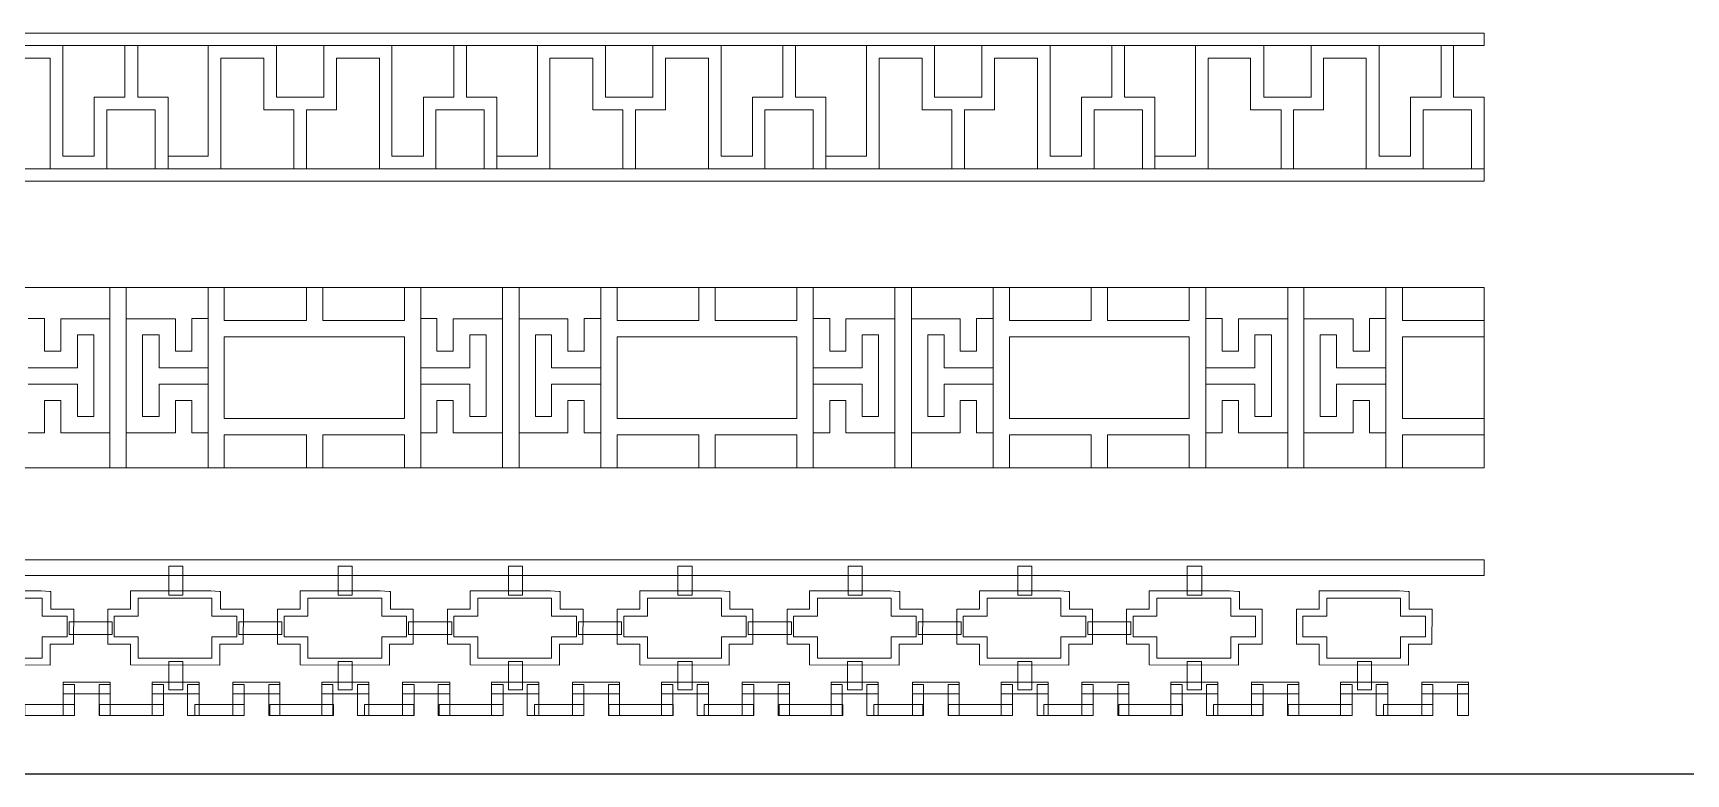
# Model space of a CAD drawing. Extents: x -66030 to 95157, y -13132 to 45879.
# Drawn here: x -1219 to 12142, y 16976 to 22968 of the extents above; entities that cross this region are included whole.
import ezdxf

# ---------------------------------------------------------------- set-up
doc = ezdxf.new("R2010")
doc.units = 0
doc.header["$LTSCALE"] = 100
doc.header["$MEASUREMENT"] = 0
doc.layers.get('0').update_dxf_attribs({"linetype": 'CONTINUOUS'})
doc.layers.add('3', color=11, linetype='CONTINUOUS')

msp = doc.modelspace()

# ---------------------------------------------------------------- linework, layer by layer
at = {"lineweight": 0}
for points in [[(-13426.2, 22866.6), (10509.6, 22866.6), (10509.6, 22968.1), (-13426.2, 22968.1), (-13426.2, 22866.6)], [(-13426.2, 22866.6), (10509.6, 22866.6), (10509.6, 22968.1), (-13426.2, 22968.1), (-13426.2, 22866.6)], [(197.8, 22866.6), (299.4, 22866.6), (748.5, 22866.6), (748.5, 22448.7), (1131.3, 22448.7), (1131.3, 22866.6), (1682.1, 22866.6), (1682.1, 21972.1), (1936, 21972.1), (1936, 22347.1), (1936, 22413.5), (1936, 22448.7), (2182, 22448.7), (2182, 22866.6), (2283.6, 22866.6), (2283.6, 22448.7), (2529.7, 22448.7), (2529.7, 22413.5), (2529.7, 22347.1), (2529.7, 21870.6), (2428.1, 21870.6), (2428.1, 22347.1), (2037.5, 22347.1), (2037.5, 21972.1), (2037.5, 21894), (2037.5, 21870.6), (2025.8, 21870.6), (1682.1, 21870.6), (1580.5, 21870.6), (1580.5, 22765), (1232.9, 22765), (1232.9, 22347.1), (990.7, 22347.1), (990.7, 21870.6), (889.2, 21870.6), (889.2, 22347.1), (647, 22347.1), (647, 22765), (299.4, 22765), (299.4, 21870.6), (225.1, 21870.6), (-126.4, 21870.6), (-126.4, 21972.1), (197.8, 21972.1), (197.8, 22866.6)], [(197.8, 22866.6), (299.4, 22866.6), (299.4, 22866.6), (748.5, 22866.6), (748.5, 22448.7), (1131.3, 22448.7), (1131.3, 22866.6), (1131.3, 22866.6), (1682.1, 22866.6), (1682.1, 22866.6), (1682.1, 21972.1), (1936, 21972.1), (1936, 22347.1), (1936, 22413.5), (1936, 22448.7), (2182, 22448.7), (2182, 22866.6), (2283.6, 22866.6), (2283.6, 22448.7), (2529.7, 22448.7), (2529.7, 22413.5), (2529.7, 22347.1), (2529.7, 21870.6), (2428.1, 21870.6), (2428.1, 22347.1), (2037.5, 22347.1), (2037.5, 21972.1), (2037.5, 21972.1), (2037.5, 21894), (2037.5, 21870.6), (2025.8, 21870.6), (1682.1, 21870.6), (1682.1, 21870.6), (1580.5, 21870.6), (1580.5, 22765), (1232.9, 22765), (1232.9, 22347.1), (1232.9, 22347.1), (990.7, 22347.1), (990.7, 21870.6), (889.2, 21870.6), (889.2, 22347.1), (647, 22347.1), (647, 22765), (299.4, 22765), (299.4, 21870.6), (225.1, 21870.6), (225.1, 21870.6), (-126.4, 21870.6), (-126.4, 21972.1), (197.8, 21972.1), (197.8, 22866.6), (197.8, 22866.6), (197.8, 22866.6)], [(2857.8, 22866.6), (2959.3, 22866.6), (3408.5, 22866.6), (3408.5, 22448.7), (3791.3, 22448.7), (3791.3, 22866.6), (4342, 22866.6), (4342, 21972.1), (4595.9, 21972.1), (4595.9, 22347.1), (4595.9, 22413.5), (4595.9, 22448.7), (4842, 22448.7), (4842, 22866.6), (4943.6, 22866.6), (4943.6, 22448.7), (5189.6, 22448.7), (5189.6, 22413.5), (5189.6, 22347.1), (5189.6, 21870.6), (5088.1, 21870.6), (5088.1, 22347.1), (4697.5, 22347.1), (4697.5, 21972.1), (4697.5, 21894), (4697.5, 21870.6), (4685.8, 21870.6), (4342, 21870.6), (4240.5, 21870.6), (4240.5, 22765), (3892.9, 22765), (3892.9, 22347.1), (3650.7, 22347.1), (3650.7, 21870.6), (3549.1, 21870.6), (3549.1, 22347.1), (3307, 22347.1), (3307, 22765), (2959.3, 22765), (2959.3, 21870.6), (2881.2, 21870.6), (2529.7, 21870.6), (2529.7, 21972.1), (2857.8, 21972.1), (2857.8, 22866.6)], [(2857.8, 22866.6), (2959.3, 22866.6), (2959.3, 22866.6), (3408.5, 22866.6), (3408.5, 22448.7), (3791.3, 22448.7), (3791.3, 22866.6), (3791.3, 22866.6), (4342, 22866.6), (4342, 22866.6), (4342, 21972.1), (4595.9, 21972.1), (4595.9, 22347.1), (4595.9, 22413.5), (4595.9, 22448.7), (4842, 22448.7), (4842, 22866.6), (4943.6, 22866.6), (4943.6, 22448.7), (5189.6, 22448.7), (5189.6, 22413.5), (5189.6, 22347.1), (5189.6, 21870.6), (5088.1, 21870.6), (5088.1, 22347.1), (4697.5, 22347.1), (4697.5, 21972.1), (4697.5, 21972.1), (4697.5, 21894), (4697.5, 21870.6), (4685.8, 21870.6), (4342, 21870.6), (4342, 21870.6), (4240.5, 21870.6), (4240.5, 22765), (3892.9, 22765), (3892.9, 22347.1), (3892.9, 22347.1), (3650.7, 22347.1), (3650.7, 21870.6), (3549.1, 21870.6), (3549.1, 22347.1), (3307, 22347.1), (3307, 22765), (2959.3, 22765), (2959.3, 21870.6), (2881.2, 21870.6), (2881.2, 21870.6), (2529.7, 21870.6), (2529.7, 21972.1), (2857.8, 21972.1), (2857.8, 22866.6), (2857.8, 22866.6), (2857.8, 22866.6)], [(5517.7, 22866.6), (5619.3, 22866.6), (6068.5, 22866.6), (6068.5, 22448.7), (6451.3, 22448.7), (6451.3, 22866.6), (7002, 22866.6), (7002, 21972.1), (7255.9, 21972.1), (7255.9, 22347.1), (7255.9, 22413.5), (7255.9, 22448.7), (7502, 22448.7), (7502, 22866.6), (7603.5, 22866.6), (7603.5, 22448.7), (7849.6, 22448.7), (7849.6, 22413.5), (7849.6, 22347.1), (7849.6, 21870.6), (7748, 21870.6), (7748, 22347.1), (7357.4, 22347.1), (7357.4, 21972.1), (7357.4, 21894), (7357.4, 21870.6), (7345.7, 21870.6), (7002, 21870.6), (6900.4, 21870.6), (6900.4, 22765), (6552.8, 22765), (6552.8, 22347.1), (6310.6, 22347.1), (6310.6, 21870.6), (6209.1, 21870.6), (6209.1, 22347.1), (5966.9, 22347.1), (5966.9, 22765), (5619.3, 22765), (5619.3, 21870.6), (5541.2, 21870.6), (5189.6, 21870.6), (5189.6, 21972.1), (5517.7, 21972.1), (5517.7, 22866.6)], [(5517.7, 22866.6), (5619.3, 22866.6), (5619.3, 22866.6), (6068.5, 22866.6), (6068.5, 22448.7), (6451.3, 22448.7), (6451.3, 22866.6), (6451.3, 22866.6), (7002, 22866.6), (7002, 22866.6), (7002, 21972.1), (7255.9, 21972.1), (7255.9, 22347.1), (7255.9, 22413.5), (7255.9, 22448.7), (7502, 22448.7), (7502, 22866.6), (7603.5, 22866.6), (7603.5, 22448.7), (7849.6, 22448.7), (7849.6, 22413.5), (7849.6, 22347.1), (7849.6, 21870.6), (7748, 21870.6), (7748, 22347.1), (7357.4, 22347.1), (7357.4, 21972.1), (7357.4, 21972.1), (7357.4, 21894), (7357.4, 21870.6), (7345.7, 21870.6), (7002, 21870.6), (7002, 21870.6), (6900.4, 21870.6), (6900.4, 22765), (6552.8, 22765), (6552.8, 22347.1), (6552.8, 22347.1), (6310.6, 22347.1), (6310.6, 21870.6), (6209.1, 21870.6), (6209.1, 22347.1), (5966.9, 22347.1), (5966.9, 22765), (5619.3, 22765), (5619.3, 21870.6), (5541.2, 21870.6), (5541.2, 21870.6), (5189.6, 21870.6), (5189.6, 21972.1), (5517.7, 21972.1), (5517.7, 22866.6), (5517.7, 22866.6), (5517.7, 22866.6)], [(8177.7, 22866.6), (8279.3, 22866.6), (8728.4, 22866.6), (8728.4, 22448.7), (9111.2, 22448.7), (9111.2, 22866.6), (9662, 22866.6), (9662, 21972.1), (9915.9, 21972.1), (9915.9, 22347.1), (9915.9, 22413.5), (9915.9, 22448.7), (10161.9, 22448.7), (10161.9, 22866.6), (10263.5, 22866.6), (10263.5, 22448.7), (10509.6, 22448.7), (10509.6, 22413.5), (10509.6, 22347.1), (10509.6, 21870.6), (10408, 21870.6), (10408, 22347.1), (10017.4, 22347.1), (10017.4, 21972.1), (10017.4, 21894), (10017.4, 21870.6), (10005.7, 21870.6), (9662, 21870.6), (9556.5, 21870.6), (9556.5, 22765), (9212.8, 22765), (9212.8, 22347.1), (8970.6, 22347.1), (8970.6, 21870.6), (8869.1, 21870.6), (8869.1, 22347.1), (8623, 22347.1), (8623, 22765), (8279.3, 22765), (8279.3, 21870.6), (8201.1, 21870.6), (7849.6, 21870.6), (7849.6, 21972.1), (8177.7, 21972.1), (8177.7, 22866.6)], [(8177.7, 22866.6), (8279.3, 22866.6), (8279.3, 22866.6), (8728.4, 22866.6), (8728.4, 22448.7), (9111.2, 22448.7), (9111.2, 22866.6), (9111.2, 22866.6), (9662, 22866.6), (9662, 22866.6), (9662, 21972.1), (9915.9, 21972.1), (9915.9, 22347.1), (9915.9, 22413.5), (9915.9, 22448.7), (10161.9, 22448.7), (10161.9, 22866.6), (10263.5, 22866.6), (10263.5, 22448.7), (10509.6, 22448.7), (10509.6, 22413.5), (10509.6, 22347.1), (10509.6, 21870.6), (10408, 21870.6), (10408, 22347.1), (10017.4, 22347.1), (10017.4, 21972.1), (10017.4, 21972.1), (10017.4, 21894), (10017.4, 21870.6), (10005.7, 21870.6), (9662, 21870.6), (9662, 21870.6), (9556.5, 21870.6), (9556.5, 22765), (9212.8, 22765), (9212.8, 22347.1), (9212.8, 22347.1), (8970.6, 22347.1), (8970.6, 21870.6), (8869.1, 21870.6), (8869.1, 22347.1), (8623, 22347.1), (8623, 22765), (8279.3, 22765), (8279.3, 21870.6), (8201.1, 21870.6), (8201.1, 21870.6), (7849.6, 21870.6), (7849.6, 21972.1), (8177.7, 21972.1), (8177.7, 22866.6), (8177.7, 22866.6), (8177.7, 22866.6)], [(-13426.2, 21870.6), (10509.6, 21870.6), (10509.6, 21769), (-13426.2, 21769), (-13426.2, 21870.6)], [(-13426.2, 21870.6), (10509.6, 21870.6), (10509.6, 21769), (-13426.2, 21769), (-13426.2, 21870.6)], [(10509.6, 19452.8), (-13426.2, 19452.8), (-13426.2, 20909.7), (10509.6, 20909.7), (10509.6, 19452.8)], [(-466.2, 20909.7), (-599, 20909.7), (-599, 19452.8), (-466.2, 19452.8), (-466.2, 20909.7)], [(1916.4, 20909.7), (1783.6, 20909.7), (1783.6, 20644.1), (1123.5, 20644.1), (1123.5, 20909.7), (990.7, 20909.7), (990.7, 20644.1), (326.7, 20644.1), (326.7, 20909.7), (197.8, 20909.7), (197.8, 20644.1), (197.8, 20511.3), (197.8, 19851.2), (197.8, 19718.4), (197.8, 19452.8), (326.7, 19452.8), (326.7, 19718.4), (990.7, 19718.4), (990.7, 19452.8), (1123.5, 19452.8), (1123.5, 19718.4), (1783.6, 19718.4), (1783.6, 19452.8), (1916.4, 19452.8), (1916.4, 19718.4), (1916.4, 19851.2), (1916.4, 20511.3), (1916.4, 20644.1), (1916.4, 20909.7)], [(2709.3, 20909.7), (2576.5, 20909.7), (2576.5, 19452.8), (2709.3, 19452.8), (2709.3, 20909.7)], [(5088.1, 20909.7), (4955.3, 20909.7), (4955.3, 20644.1), (4295.2, 20644.1), (4295.2, 20909.7), (4162.4, 20909.7), (4162.4, 20644.1), (3502.3, 20644.1), (3502.3, 20909.7), (3369.5, 20909.7), (3369.5, 20644.1), (3369.5, 20511.3), (3369.5, 19851.2), (3369.5, 19718.4), (3369.5, 19452.8), (3502.3, 19452.8), (3502.3, 19718.4), (4162.4, 19718.4), (4162.4, 19452.8), (4295.2, 19452.8), (4295.2, 19718.4), (4955.3, 19718.4), (4955.3, 19452.8), (5088.1, 19452.8), (5088.1, 19718.4), (5088.1, 19851.2), (5088.1, 20511.3), (5088.1, 20644.1), (5088.1, 20909.7)], [(5881, 20909.7), (5748.2, 20909.7), (5748.2, 19452.8), (5881, 19452.8), (5881, 20909.7)], [(8259.7, 20909.7), (8126.9, 20909.7), (8126.9, 20644.1), (7466.8, 20644.1), (7466.8, 20909.7), (7334, 20909.7), (7334, 20644.1), (6673.9, 20644.1), (6673.9, 20909.7), (6541.1, 20909.7), (6541.1, 20644.1), (6541.1, 20511.3), (6541.1, 19851.2), (6541.1, 19718.4), (6541.1, 19452.8), (6673.9, 19452.8), (6673.9, 19718.4), (7334, 19718.4), (7334, 19452.8), (7466.8, 19452.8), (7466.8, 19718.4), (8126.9, 19718.4), (8126.9, 19452.8), (8259.7, 19452.8), (8259.7, 19718.4), (8259.7, 19851.2), (8259.7, 20511.3), (8259.7, 20644.1), (8259.7, 20909.7)], [(9052.6, 19452.8), (8923.7, 19452.8), (8923.7, 20909.7), (9052.6, 20909.7), (9052.6, 19452.8)], [(9849.5, 19452.8), (9716.6, 19452.8), (9716.6, 19718.4), (9716.6, 19851.2), (9716.6, 20511.3), (9716.6, 20644.1), (9716.6, 20909.7), (9849.5, 20909.7), (9849.5, 20644.1), (10509.6, 20644.1), (10509.6, 20511.3), (9849.5, 20511.3), (9849.5, 19851.2), (10509.6, 19851.2), (10509.6, 19718.4), (9849.5, 19718.4), (9849.5, 19452.8)], [(65, 19734), (65, 19995.7), (-67.8, 19995.7), (-67.8, 19866.8), (-67.8, 19734), (-200.6, 19734), (-333.4, 19734), (-466.2, 19734), (-466.2, 19866.8), (-466.2, 20128.5), (-466.2, 20261.3), (-466.2, 20526.9), (-466.2, 20655.8), (-333.4, 20655.8), (-200.6, 20655.8), (-67.8, 20655.8), (-67.8, 20526.9), (-67.8, 20394.1), (65, 20394.1), (65, 20659.7), (197.8, 20659.7), (197.8, 20394.1), (197.8, 20261.3), (65, 20261.3), (-67.8, 20261.3), (-200.6, 20261.3), (-200.6, 20394.1), (-200.6, 20526.9), (-333.4, 20526.9), (-333.4, 20261.3), (-333.4, 20128.5), (-333.4, 19866.8), (-200.6, 19866.8), (-200.6, 19995.7), (-200.6, 20128.5), (-67.8, 20128.5), (65, 20128.5), (197.8, 20128.5), (197.8, 19995.7), (197.8, 19734), (65, 19734)], [(2045.3, 19734), (2045.3, 19995.7), (2178.1, 19995.7), (2178.1, 19866.8), (2178.1, 19734), (2310.9, 19734), (2443.7, 19734), (2576.5, 19734), (2576.5, 19866.8), (2576.5, 20128.5), (2576.5, 20261.3), (2576.5, 20526.9), (2576.5, 20655.8), (2443.7, 20655.8), (2310.9, 20655.8), (2178.1, 20655.8), (2178.1, 20526.9), (2178.1, 20394.1), (2045.3, 20394.1), (2045.3, 20659.7), (1916.4, 20659.7), (1916.4, 20394.1), (1916.4, 20261.3), (2045.3, 20261.3), (2178.1, 20261.3), (2310.9, 20261.3), (2310.9, 20394.1), (2310.9, 20526.9), (2443.7, 20526.9), (2443.7, 20261.3), (2443.7, 20128.5), (2443.7, 19866.8), (2310.9, 19866.8), (2310.9, 19995.7), (2310.9, 20128.5), (2178.1, 20128.5), (2045.3, 20128.5), (1916.4, 20128.5), (1916.4, 19995.7), (1916.4, 19734), (2045.3, 19734)], [(3236.6, 19734), (3236.6, 19995.7), (3103.8, 19995.7), (3103.8, 19866.8), (3103.8, 19734), (2971, 19734), (2842.1, 19734), (2709.3, 19734), (2709.3, 19866.8), (2709.3, 20128.5), (2709.3, 20261.3), (2709.3, 20526.9), (2709.3, 20655.8), (2842.1, 20655.8), (2971, 20655.8), (3103.8, 20655.8), (3103.8, 20526.9), (3103.8, 20394.1), (3236.6, 20394.1), (3236.6, 20659.7), (3369.5, 20659.7), (3369.5, 20394.1), (3369.5, 20261.3), (3236.6, 20261.3), (3103.8, 20261.3), (2971, 20261.3), (2971, 20394.1), (2971, 20526.9), (2842.1, 20526.9), (2842.1, 20261.3), (2842.1, 20128.5), (2842.1, 19866.8), (2971, 19866.8), (2971, 19995.7), (2971, 20128.5), (3103.8, 20128.5), (3236.6, 20128.5), (3369.5, 20128.5), (3369.5, 19995.7), (3369.5, 19734), (3236.6, 19734)], [(5220.9, 19734), (5220.9, 19995.7), (5349.8, 19995.7), (5349.8, 19866.8), (5349.8, 19734), (5482.6, 19734), (5615.4, 19734), (5748.2, 19734), (5748.2, 19866.8), (5748.2, 20128.5), (5748.2, 20261.3), (5748.2, 20526.9), (5748.2, 20655.8), (5615.4, 20655.8), (5482.6, 20655.8), (5349.8, 20655.8), (5349.8, 20526.9), (5349.8, 20394.1), (5220.9, 20394.1), (5220.9, 20659.7), (5088.1, 20659.7), (5088.1, 20394.1), (5088.1, 20261.3), (5220.9, 20261.3), (5349.8, 20261.3), (5482.6, 20261.3), (5482.6, 20394.1), (5482.6, 20526.9), (5615.4, 20526.9), (5615.4, 20261.3), (5615.4, 20128.5), (5615.4, 19866.8), (5482.6, 19866.8), (5482.6, 19995.7), (5482.6, 20128.5), (5349.8, 20128.5), (5220.9, 20128.5), (5088.1, 20128.5), (5088.1, 19995.7), (5088.1, 19734), (5220.9, 19734)], [(6408.3, 19734), (6408.3, 19995.7), (6275.5, 19995.7), (6275.5, 19866.8), (6275.5, 19734), (6146.6, 19734), (6013.8, 19734), (5881, 19734), (5881, 19866.8), (5881, 20128.5), (5881, 20261.3), (5881, 20526.9), (5881, 20655.8), (6013.8, 20655.8), (6146.6, 20655.8), (6275.5, 20655.8), (6275.5, 20526.9), (6275.5, 20394.1), (6408.3, 20394.1), (6408.3, 20659.7), (6541.1, 20659.7), (6541.1, 20394.1), (6541.1, 20261.3), (6408.3, 20261.3), (6275.5, 20261.3), (6146.6, 20261.3), (6146.6, 20394.1), (6146.6, 20526.9), (6013.8, 20526.9), (6013.8, 20261.3), (6013.8, 20128.5), (6013.8, 19866.8), (6146.6, 19866.8), (6146.6, 19995.7), (6146.6, 20128.5), (6275.5, 20128.5), (6408.3, 20128.5), (6541.1, 20128.5), (6541.1, 19995.7), (6541.1, 19734), (6408.3, 19734)], [(8392.5, 19734), (8392.5, 19995.7), (8525.3, 19995.7), (8525.3, 19866.8), (8525.3, 19734), (8658.1, 19734), (8790.9, 19734), (8923.7, 19734), (8923.7, 19866.8), (8923.7, 20128.5), (8923.7, 20261.3), (8923.7, 20526.9), (8923.7, 20655.8), (8790.9, 20655.8), (8658.1, 20655.8), (8525.3, 20655.8), (8525.3, 20526.9), (8525.3, 20394.1), (8392.5, 20394.1), (8392.5, 20659.7), (8259.7, 20659.7), (8259.7, 20394.1), (8259.7, 20261.3), (8392.5, 20261.3), (8525.3, 20261.3), (8658.1, 20261.3), (8658.1, 20394.1), (8658.1, 20526.9), (8790.9, 20526.9), (8790.9, 20261.3), (8790.9, 20128.5), (8790.9, 19866.8), (8658.1, 19866.8), (8658.1, 19995.7), (8658.1, 20128.5), (8525.3, 20128.5), (8392.5, 20128.5), (8259.7, 20128.5), (8259.7, 19995.7), (8259.7, 19734), (8392.5, 19734)], [(9583.8, 19734), (9583.8, 19995.7), (9451, 19995.7), (9451, 19866.8), (9451, 19734), (9318.2, 19734), (9185.4, 19734), (9052.6, 19734), (9052.6, 19866.8), (9052.6, 20128.5), (9052.6, 20261.3), (9052.6, 20526.9), (9052.6, 20655.8), (9185.4, 20655.8), (9318.2, 20655.8), (9451, 20655.8), (9451, 20526.9), (9451, 20394.1), (9583.8, 20394.1), (9583.8, 20659.7), (9716.6, 20659.7), (9716.6, 20394.1), (9716.6, 20261.3), (9583.8, 20261.3), (9451, 20261.3), (9318.2, 20261.3), (9318.2, 20394.1), (9318.2, 20526.9), (9185.4, 20526.9), (9185.4, 20261.3), (9185.4, 20128.5), (9185.4, 19866.8), (9318.2, 19866.8), (9318.2, 19995.7), (9318.2, 20128.5), (9451, 20128.5), (9583.8, 20128.5), (9716.6, 20128.5), (9716.6, 19995.7), (9716.6, 19734), (9583.8, 19734)], [(326.7, 19851.2), (326.7, 20511.3), (1783.6, 20511.3), (1783.6, 19851.2), (326.7, 19851.2)], [(3502.3, 19851.2), (3502.3, 20511.3), (4955.3, 20511.3), (4955.3, 19851.2), (3502.3, 19851.2)], [(6673.9, 19851.2), (6673.9, 20511.3), (8126.9, 20511.3), (8126.9, 19851.2), (6673.9, 19851.2)], [(-13426.2, 18581.7), (10509.6, 18581.7), (10509.6, 18706.7), (-13426.2, 18706.7), (-13426.2, 18581.7)], [(-122.5, 18421.6), (-122.5, 18656), (-9.2, 18656), (-9.2, 18421.6), (-122.5, 18421.6)], [(1248.5, 18421.6), (1248.5, 18656), (1361.8, 18656), (1361.8, 18421.6), (1248.5, 18421.6)], [(2623.4, 18421.6), (2623.4, 18656), (2736.7, 18656), (2736.7, 18421.6), (2623.4, 18421.6)], [(3994.4, 18421.6), (3994.4, 18656), (4107.7, 18656), (4107.7, 18421.6), (3994.4, 18421.6)], [(5369.3, 18421.6), (5369.3, 18656), (5482.6, 18656), (5482.6, 18421.6), (5369.3, 18421.6)], [(6740.3, 18421.6), (6740.3, 18656), (6853.6, 18656), (6853.6, 18421.6), (6740.3, 18421.6)], [(8111.3, 18421.6), (8111.3, 18656), (8228.5, 18656), (8228.5, 18421.6), (8111.3, 18421.6)], [(-1806, 18456.8), (-1368.5, 18456.8), (-1153.7, 18456.8), (-1083.4, 18452.8), (-1075.5, 18452.8), (-1075.5, 18452.8), (-1075.5, 18452.8), (-1075.5, 18308.3), (-888.1, 18308.3), (-892, 18027.1), (-1079.4, 18027.1), (-1079.4, 17855.2), (-1806, 17859.1), (-1806, 18027.1), (-1985.6, 18027.1), (-1985.6, 18308.3), (-1806, 18308.3), (-1806, 18456.8)], [(-431.1, 18456.8), (2.5, 18456.8), (217.3, 18456.8), (287.6, 18452.8), (295.5, 18452.8), (295.5, 18452.8), (295.5, 18452.8), (295.5, 18308.3), (482.9, 18308.3), (479, 18027.1), (291.5, 18027.1), (291.5, 17855.2), (-431.1, 17859.1), (-431.1, 18027.1), (-614.6, 18027.1), (-614.6, 18308.3), (-431.1, 18308.3), (-431.1, 18456.8)], [(939.9, 18456.8), (1373.5, 18456.8), (1588.3, 18456.8), (1662.5, 18452.8), (1670.4, 18452.8), (1670.4, 18452.8), (1670.4, 18452.8), (1670.4, 18308.3), (1853.9, 18308.3), (1853.9, 18027.1), (1662.5, 18027.1), (1662.5, 17855.2), (939.9, 17859.1), (939.9, 18027.1), (756.4, 18027.1), (756.4, 18308.3), (939.9, 18308.3), (939.9, 18456.8)], [(2314.8, 18456.8), (2748.4, 18456.8), (2963.2, 18456.8), (3033.5, 18452.8), (3041.3, 18452.8), (3041.3, 18452.8), (3041.3, 18452.8), (3041.3, 18308.3), (3228.8, 18308.3), (3224.9, 18027.1), (3037.4, 18027.1), (3037.4, 17855.2), (2314.8, 17859.1), (2314.8, 18027.1), (2131.3, 18027.1), (2131.3, 18308.3), (2314.8, 18308.3), (2314.8, 18456.8)], [(3685.8, 18456.8), (4119.4, 18456.8), (4334.2, 18456.8), (4408.4, 18452.8), (4412.3, 18452.8), (4412.3, 18452.8), (4412.3, 18452.8), (4412.3, 18308.3), (4599.8, 18308.3), (4599.8, 18027.1), (4408.4, 18027.1), (4408.4, 17855.2), (3685.8, 17859.1), (3685.8, 18027.1), (3502.3, 18027.1), (3502.3, 18308.3), (3685.8, 18308.3), (3685.8, 18456.8)], [(5056.8, 18456.8), (5494.3, 18456.8), (5709.1, 18456.8), (5779.4, 18452.8), (5787.2, 18452.8), (5787.2, 18452.8), (5787.2, 18452.8), (5787.2, 18308.3), (5974.7, 18308.3), (5970.8, 18027.1), (5783.3, 18027.1), (5783.3, 17855.2), (5056.8, 17859.1), (5056.8, 18027.1), (4877.2, 18027.1), (4877.2, 18308.3), (5056.8, 18308.3), (5056.8, 18456.8)], [(6431.7, 18456.8), (6865.3, 18456.8), (7080.1, 18456.8), (7150.4, 18452.8), (7158.2, 18452.8), (7158.2, 18452.8), (7158.2, 18452.8), (7158.2, 18308.3), (7345.7, 18308.3), (7345.7, 18027.1), (7154.3, 18027.1), (7154.3, 17855.2), (6431.7, 17859.1), (6431.7, 18027.1), (6248.1, 18027.1), (6248.1, 18308.3), (6431.7, 18308.3), (6431.7, 18456.8)], [(7802.7, 18456.8), (8236.3, 18456.8), (8451.1, 18456.8), (8525.3, 18452.8), (8533.1, 18452.8), (8533.1, 18452.8), (8533.1, 18452.8), (8533.1, 18308.3), (8716.7, 18308.3), (8716.7, 18027.1), (8525.3, 18027.1), (8525.3, 17855.2), (7802.7, 17859.1), (7802.7, 18027.1), (7619.1, 18027.1), (7619.1, 18308.3), (7802.7, 18308.3), (7802.7, 18456.8)], [(9177.6, 18456.8), (9611.2, 18456.8), (9826, 18456.8), (9896.3, 18452.8), (9904.1, 18452.8), (9904.1, 18452.8), (9904.1, 18452.8), (9904.1, 18308.3), (10091.6, 18308.3), (10087.7, 18027.1), (9900.2, 18027.1), (9900.2, 17855.2), (9177.6, 17859.1), (9177.6, 18027.1), (8994, 18027.1), (8994, 18308.3), (9177.6, 18308.3), (9177.6, 18456.8)], [(-1739.6, 18398.2), (-1212.2, 18398.2), (-1153.7, 18398.2), (-1145.8, 18398.2), (-1145.8, 18398.2), (-1145.8, 18398.2), (-1145.8, 18253.6), (-942.7, 18253.6), (-942.7, 18085.7), (-1145.8, 18085.7), (-1145.8, 17913.8), (-1739.6, 17913.8), (-1739.6, 18085.7), (-1934.9, 18085.7), (-1934.9, 18253.6), (-1739.6, 18253.6), (-1739.6, 18398.2)], [(-368.6, 18398.2), (158.7, 18398.2), (221.2, 18398.2), (225.1, 18398.2), (225.1, 18398.2), (225.1, 18398.2), (225.1, 18253.6), (428.3, 18253.6), (428.3, 18085.7), (225.1, 18085.7), (225.1, 17913.8), (-368.6, 17913.8), (-368.6, 18085.7), (-563.9, 18085.7), (-563.9, 18253.6), (-368.6, 18253.6), (-368.6, 18398.2)], [(1002.4, 18398.2), (1533.6, 18398.2), (1592.2, 18398.2), (1600, 18398.2), (1600, 18398.2), (1600, 18398.2), (1600, 18253.6), (1799.3, 18253.6), (1799.3, 18085.7), (1600, 18085.7), (1600, 17913.8), (1002.4, 17913.8), (1002.4, 18085.7), (811, 18085.7), (811, 18253.6), (1002.4, 18253.6), (1002.4, 18398.2)], [(2377.3, 18398.2), (2904.6, 18398.2), (2967.1, 18398.2), (2971, 18398.2), (2971, 18398.2), (2971, 18398.2), (2971, 18253.6), (3174.2, 18253.6), (3174.2, 18085.7), (2971, 18085.7), (2971, 17913.8), (2377.3, 17913.8), (2377.3, 18085.7), (2182, 18085.7), (2182, 18253.6), (2377.3, 18253.6), (2377.3, 18398.2)], [(3748.3, 18398.2), (4275.6, 18398.2), (4338.1, 18398.2), (4345.9, 18398.2), (4345.9, 18398.2), (4345.9, 18398.2), (4345.9, 18253.6), (4545.1, 18253.6), (4545.1, 18085.7), (4345.9, 18085.7), (4345.9, 17913.8), (3748.3, 17913.8), (3748.3, 18085.7), (3556.9, 18085.7), (3556.9, 18253.6), (3748.3, 18253.6), (3748.3, 18398.2)], [(5123.2, 18398.2), (5650.5, 18398.2), (5709.1, 18398.2), (5716.9, 18398.2), (5716.9, 18398.2), (5716.9, 18398.2), (5716.9, 18253.6), (5920, 18253.6), (5920, 18085.7), (5716.9, 18085.7), (5716.9, 17913.8), (5123.2, 17913.8), (5123.2, 18085.7), (4927.9, 18085.7), (4927.9, 18253.6), (5123.2, 18253.6), (5123.2, 18398.2)], [(6494.2, 18398.2), (7021.5, 18398.2), (7084, 18398.2), (7087.9, 18398.2), (7087.9, 18398.2), (7087.9, 18398.2), (7087.9, 18253.6), (7291, 18253.6), (7291, 18085.7), (7087.9, 18085.7), (7087.9, 17913.8), (6494.2, 17913.8), (6494.2, 18085.7), (6298.9, 18085.7), (6298.9, 18253.6), (6494.2, 18253.6), (6494.2, 18398.2)], [(7865.2, 18398.2), (8396.4, 18398.2), (8455, 18398.2), (8462.8, 18398.2), (8462.8, 18398.2), (8462.8, 18398.2), (8462.8, 18253.6), (8662, 18253.6), (8662, 18085.7), (8462.8, 18085.7), (8462.8, 17913.8), (7865.2, 17913.8), (7865.2, 18085.7), (7673.8, 18085.7), (7673.8, 18253.6), (7865.2, 18253.6), (7865.2, 18398.2)], [(9240.1, 18398.2), (9767.4, 18398.2), (9829.9, 18398.2), (9833.8, 18398.2), (9833.8, 18398.2), (9833.8, 18398.2), (9833.8, 18253.6), (10036.9, 18253.6), (10036.9, 18085.7), (9833.8, 18085.7), (9833.8, 17913.8), (9240.1, 17913.8), (9240.1, 18085.7), (9044.8, 18085.7), (9044.8, 18253.6), (9240.1, 18253.6), (9240.1, 18398.2)], [(-927.1, 18105.2), (-579.5, 18105.2), (-579.5, 18206.8), (-927.1, 18206.8), (-927.1, 18105.2)], [(443.9, 18105.2), (791.5, 18105.2), (791.5, 18206.8), (443.9, 18206.8), (443.9, 18105.2)], [(1814.9, 18105.2), (2166.4, 18105.2), (2166.4, 18206.8), (1814.9, 18206.8), (1814.9, 18105.2)], [(3189.8, 18105.2), (3537.4, 18105.2), (3537.4, 18206.8), (3189.8, 18206.8), (3189.8, 18105.2)], [(4560.8, 18105.2), (4912.3, 18105.2), (4912.3, 18206.8), (4560.8, 18206.8), (4560.8, 18105.2)], [(5935.7, 18105.2), (6283.3, 18105.2), (6283.3, 18206.8), (5935.7, 18206.8), (5935.7, 18105.2)], [(7306.7, 18105.2), (7654.3, 18105.2), (7654.3, 18206.8), (7306.7, 18206.8), (7306.7, 18105.2)], [(-122.5, 17656), (-122.5, 17886.5), (-9.2, 17886.5), (-9.2, 17656), (-122.5, 17656)], [(1248.5, 17656), (1248.5, 17886.5), (1361.8, 17886.5), (1361.8, 17656), (1248.5, 17656)], [(2623.4, 17656), (2623.4, 17886.5), (2736.7, 17886.5), (2736.7, 17656), (2623.4, 17656)], [(3994.4, 17656), (3994.4, 17886.5), (4107.7, 17886.5), (4107.7, 17656), (3994.4, 17656)], [(5365.4, 17656), (5365.4, 17886.5), (5482.6, 17886.5), (5482.6, 17656), (5365.4, 17656)], [(6740.3, 17656), (6740.3, 17886.5), (6853.6, 17886.5), (6853.6, 17656), (6740.3, 17656)], [(8111.3, 17656), (8111.3, 17886.5), (8224.6, 17886.5), (8224.6, 17656), (8111.3, 17656)], [(9486.2, 17656), (9486.2, 17886.5), (9599.5, 17886.5), (9599.5, 17656), (9486.2, 17656)], [(-974, 17624.8), (-595.1, 17624.8), (-595.1, 17718.5), (-974, 17718.5), (-974, 17624.8)], [(-884.1, 17449), (-884.1, 17699), (-974, 17699), (-974, 17449), (-884.1, 17449)], [(-595.1, 17449), (-595.1, 17699), (-684.9, 17699), (-684.9, 17449), (-595.1, 17449)], [(-255.3, 17624.8), (123.6, 17624.8), (123.6, 17718.5), (-255.3, 17718.5), (-255.3, 17624.8)], [(-165.4, 17449), (-165.4, 17699), (-255.3, 17699), (-255.3, 17449), (-165.4, 17449)], [(123.6, 17449), (123.6, 17699), (29.8, 17699), (29.8, 17449), (123.6, 17449)], [(397, 17624.8), (775.9, 17624.8), (775.9, 17718.5), (397, 17718.5), (397, 17624.8)], [(486.8, 17449), (486.8, 17699), (397, 17699), (397, 17449), (486.8, 17449)], [(775.9, 17449), (775.9, 17699), (686.1, 17699), (686.1, 17449), (775.9, 17449)], [(1115.7, 17624.8), (1494.6, 17624.8), (1494.6, 17718.5), (1115.7, 17718.5), (1115.7, 17624.8)], [(1205.5, 17449), (1205.5, 17699), (1115.7, 17699), (1115.7, 17449), (1205.5, 17449)], [(1494.6, 17449), (1494.6, 17699), (1404.7, 17699), (1404.7, 17449), (1494.6, 17449)], [(1768, 17624.8), (2150.8, 17624.8), (2150.8, 17718.5), (1768, 17718.5), (1768, 17624.8)], [(1861.7, 17449), (1861.7, 17699), (1768, 17699), (1768, 17449), (1861.7, 17449)], [(2150.8, 17449), (2150.8, 17699), (2057, 17699), (2057, 17449), (2150.8, 17449)], [(2486.7, 17624.8), (2869.5, 17624.8), (2869.5, 17718.5), (2486.7, 17718.5), (2486.7, 17624.8)], [(2580.4, 17449), (2580.4, 17699), (2486.7, 17699), (2486.7, 17449), (2580.4, 17449)], [(2869.5, 17449), (2869.5, 17699), (2775.7, 17699), (2775.7, 17449), (2869.5, 17449)], [(3142.9, 17624.8), (3521.8, 17624.8), (3521.8, 17718.5), (3142.9, 17718.5), (3142.9, 17624.8)], [(3232.7, 17449), (3232.7, 17699), (3142.9, 17699), (3142.9, 17449), (3232.7, 17449)], [(3521.8, 17449), (3521.8, 17699), (3431.9, 17699), (3431.9, 17449), (3521.8, 17449)], [(3861.6, 17624.8), (4240.5, 17624.8), (4240.5, 17718.5), (3861.6, 17718.5), (3861.6, 17624.8)], [(3951.4, 17449), (3951.4, 17699), (3861.6, 17699), (3861.6, 17449), (3951.4, 17449)], [(4240.5, 17449), (4240.5, 17699), (4150.6, 17699), (4150.6, 17449), (4240.5, 17449)], [(4513.9, 17624.8), (4896.7, 17624.8), (4896.7, 17718.5), (4513.9, 17718.5), (4513.9, 17624.8)], [(4607.6, 17449), (4607.6, 17699), (4513.9, 17699), (4513.9, 17449), (4607.6, 17449)], [(4896.7, 17449), (4896.7, 17699), (4802.9, 17699), (4802.9, 17449), (4896.7, 17449)], [(5232.6, 17624.8), (5611.5, 17624.8), (5611.5, 17718.5), (5232.6, 17718.5), (5232.6, 17624.8)], [(5322.4, 17449), (5322.4, 17699), (5232.6, 17699), (5232.6, 17449), (5322.4, 17449)], [(5611.5, 17449), (5611.5, 17699), (5521.6, 17699), (5521.6, 17449), (5611.5, 17449)], [(5888.8, 17624.8), (6267.7, 17624.8), (6267.7, 17718.5), (5888.8, 17718.5), (5888.8, 17624.8)], [(5978.6, 17449), (5978.6, 17699), (5888.8, 17699), (5888.8, 17449), (5978.6, 17449)], [(6267.7, 17449), (6267.7, 17699), (6177.8, 17699), (6177.8, 17449), (6267.7, 17449)], [(6607.5, 17624.8), (6986.4, 17624.8), (6986.4, 17718.5), (6607.5, 17718.5), (6607.5, 17624.8)], [(6697.3, 17449), (6697.3, 17699), (6607.5, 17699), (6607.5, 17449), (6697.3, 17449)], [(6986.4, 17449), (6986.4, 17699), (6896.5, 17699), (6896.5, 17449), (6986.4, 17449)], [(7259.8, 17624.8), (7638.7, 17624.8), (7638.7, 17718.5), (7259.8, 17718.5), (7259.8, 17624.8)], [(7349.6, 17449), (7349.6, 17699), (7259.8, 17699), (7259.8, 17449), (7349.6, 17449)], [(7638.7, 17449), (7638.7, 17699), (7548.8, 17699), (7548.8, 17449), (7638.7, 17449)], [(7978.5, 17624.8), (8357.4, 17624.8), (8357.4, 17718.5), (7978.5, 17718.5), (7978.5, 17624.8)], [(8068.3, 17449), (8068.3, 17699), (7978.5, 17699), (7978.5, 17449), (8068.3, 17449)], [(8357.4, 17449), (8357.4, 17699), (8267.5, 17699), (8267.5, 17449), (8357.4, 17449)], [(8630.8, 17624.8), (9013.6, 17624.8), (9013.6, 17718.5), (8630.8, 17718.5), (8630.8, 17624.8)], [(8724.5, 17449), (8724.5, 17699), (8630.8, 17699), (8630.8, 17449), (8724.5, 17449)], [(9013.6, 17449), (9013.6, 17699), (8919.8, 17699), (8919.8, 17449), (9013.6, 17449)], [(9349.5, 17624.8), (9732.3, 17624.8), (9732.3, 17718.5), (9349.5, 17718.5), (9349.5, 17624.8)], [(9443.2, 17449), (9443.2, 17699), (9349.5, 17699), (9349.5, 17449), (9443.2, 17449)], [(9732.3, 17449), (9732.3, 17699), (9638.5, 17699), (9638.5, 17449), (9732.3, 17449)], [(10005.7, 17624.8), (10384.6, 17624.8), (10384.6, 17718.5), (10005.7, 17718.5), (10005.7, 17624.8)], [(10095.5, 17449), (10095.5, 17699), (10005.7, 17699), (10005.7, 17449), (10095.5, 17449)], [(10384.6, 17449), (10384.6, 17699), (10294.7, 17699), (10294.7, 17449), (10384.6, 17449)], [(-1286.5, 17449), (-884.1, 17449), (-884.1, 17538.9), (-1286.5, 17538.9), (-1286.5, 17449)], [(-681, 17449), (-165.4, 17449), (-165.4, 17538.9), (-681, 17538.9), (-681, 17449)], [(88.4, 17449), (486.8, 17449), (486.8, 17538.9), (88.4, 17538.9), (88.4, 17449)], [(693.9, 17449), (1209.5, 17449), (1209.5, 17538.9), (693.9, 17538.9), (693.9, 17449)], [(1459.4, 17449), (1857.8, 17449), (1857.8, 17538.9), (1459.4, 17538.9), (1459.4, 17449)], [(2064.9, 17449), (2580.4, 17449), (2580.4, 17538.9), (2064.9, 17538.9), (2064.9, 17449)], [(2834.3, 17449), (3232.7, 17449), (3232.7, 17538.9), (2834.3, 17538.9), (2834.3, 17449)], [(3435.9, 17449), (3955.3, 17449), (3955.3, 17538.9), (3435.9, 17538.9), (3435.9, 17449)], [(4205.3, 17449), (4603.7, 17449), (4603.7, 17538.9), (4205.3, 17538.9), (4205.3, 17449)], [(4810.8, 17449), (5326.3, 17449), (5326.3, 17538.9), (4810.8, 17538.9), (4810.8, 17449)], [(5576.3, 17449), (5974.7, 17449), (5974.7, 17538.9), (5576.3, 17538.9), (5576.3, 17449)], [(6181.7, 17449), (6697.3, 17449), (6697.3, 17538.9), (6181.7, 17538.9), (6181.7, 17449)], [(6951.2, 17449), (7349.6, 17449), (7349.6, 17538.9), (6951.2, 17538.9), (6951.2, 17449)], [(7556.6, 17449), (8072.2, 17449), (8072.2, 17538.9), (7556.6, 17538.9), (7556.6, 17449)], [(8322.2, 17449), (8720.6, 17449), (8720.6, 17538.9), (8322.2, 17538.9), (8322.2, 17449)], [(8927.6, 17449), (9443.2, 17449), (9443.2, 17538.9), (8927.6, 17538.9), (8927.6, 17449)], [(9697.1, 17449), (10095.5, 17449), (10095.5, 17538.9), (9697.1, 17538.9), (9697.1, 17449)]]:
    msp.add_lwpolyline(points, close=True, dxfattribs=at)
for points in [[(-1528.6, 22866.6), (-977.9, 22866.6), (-977.9, 21972.1), (-724, 21972.1), (-724, 22347.1), (-724, 22413.5), (-724, 22448.7), (-477.9, 22448.7), (-477.9, 22866.6), (-372.5, 22866.6), (-372.5, 22448.7), (-126.4, 22448.7), (-126.4, 22413.5), (-126.4, 22347.1), (-126.4, 21870.6), (-231.9, 21870.6), (-231.9, 22347.1), (-622.4, 22347.1), (-622.4, 21972.1), (-622.4, 21894), (-622.4, 21870.6), (-634.2, 21870.6), (-977.9, 21870.6), (-1079.4, 21870.6), (-1079.4, 22765), (-1427.1, 22765)], [(-1528.6, 22866.6), (-977.9, 22866.6), (-977.9, 22866.6), (-977.9, 21972.1), (-724, 21972.1), (-724, 22347.1), (-724, 22413.5), (-724, 22448.7), (-477.9, 22448.7), (-477.9, 22866.6), (-372.5, 22866.6), (-372.5, 22448.7), (-126.4, 22448.7), (-126.4, 22413.5), (-126.4, 22347.1), (-126.4, 21870.6), (-231.9, 21870.6), (-231.9, 22347.1), (-622.4, 22347.1), (-622.4, 21972.1), (-622.4, 21972.1), (-622.4, 21894), (-622.4, 21870.6), (-634.2, 21870.6), (-977.9, 21870.6), (-977.9, 21870.6), (-1079.4, 21870.6), (-1079.4, 22765), (-1427.1, 22765)], [(-1259.1, 19734), (-1126.3, 19734), (-1126.3, 19734), (-1126.3, 19995.7), (-993.5, 19995.7), (-993.5, 19866.8), (-993.5, 19734), (-860.7, 19734), (-727.9, 19734), (-599, 19734), (-599, 19866.8), (-599, 20128.5), (-599, 20261.3), (-599, 20526.9), (-599, 20655.8), (-727.9, 20655.8), (-860.7, 20655.8), (-993.5, 20655.8), (-993.5, 20526.9), (-993.5, 20394.1), (-1126.3, 20394.1), (-1126.3, 20659.7), (-1259.1, 20659.7)], [(-1259.1, 20261.3), (-1126.3, 20261.3), (-993.5, 20261.3), (-860.7, 20261.3), (-860.7, 20394.1), (-860.7, 20526.9), (-727.9, 20526.9), (-727.9, 20261.3), (-727.9, 20128.5), (-727.9, 19866.8), (-860.7, 19866.8), (-860.7, 19995.7), (-860.7, 20128.5), (-993.5, 20128.5), (-1126.3, 20128.5), (-1259.1, 20128.5)]]:
    msp.add_lwpolyline(points, dxfattribs=at)
at = {"layer": '3'}
msp.add_line((-66009.4, 16976.2), (95156.9, 16976.2), dxfattribs=at)

doc.saveas('drawing.dxf')
